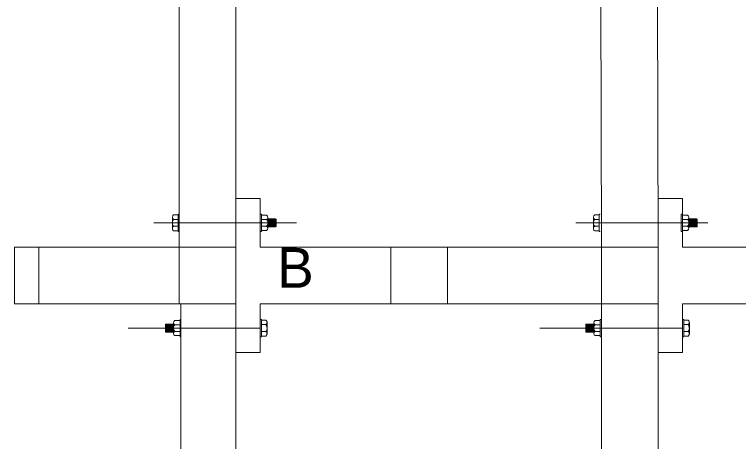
# Model space of a CAD drawing. Units: millimetres at full size, sheet at 1:30; details may follow other scales. Extents: x 300 to 12300, y 300 to 8610.
# Drawn here: x 1434 to 2328, y 1549 to 2077 of the extents above; entities that cross this region are included whole.
import ezdxf
from ezdxf.enums import TextEntityAlignment as Align

# ---------------------------------------------------------------- set-up
doc = ezdxf.new("R2010")
doc.units = ezdxf.units.MM
doc.header["$LTSCALE"] = 30
for name, color, linetype, lineweight in [('ボルト', 7, 'Continuous', 18), ('根太材A', 7, 'Continuous', 18), ('根太材B', 7, 'Continuous', 18)]:
    doc.layers.add(name, color=color, linetype=linetype, lineweight=lineweight)
doc.layers.add('文字', color=7, linetype='Continuous')
doc.styles.add('ＭＳ Ｐゴシック', font='')
doc.styles.get('ＭＳ Ｐゴシック').set_extended_font_data('MS PGothic')

msp = doc.modelspace()

# ---------------------------------------------------------------- linework, layer by layer
at = {"layer": 'ボルト'}
for p, q in [((1628.79, 1826.63), (1628.93, 1827.32)), ((1628.79, 1812.69), (1628.79, 1826.63)), ((1628.8, 1826.35), (1628.79, 1826.63)), ((1628.89, 1825.84), (1628.8, 1826.35)), ((1629.05, 1825.35), (1628.89, 1825.84)), ((1628.93, 1827.32), (1629.18, 1827.98)), ((1629.29, 1824.9), (1629.05, 1825.35)), ((1629.18, 1827.98), (1629.52, 1828.57)), ((1629.6, 1824.51), (1629.29, 1824.9)), ((1629.52, 1828.57), (1629.97, 1829.1)), ((1629.97, 1824.17), (1629.6, 1824.51)), ((1629.97, 1829.1), (1630.39, 1829.47)), ((1635.79, 1829.47), (1630.39, 1829.47)), ((1635.79, 1830.28), (1637.29, 1830.28)), ((1635.79, 1809.16), (1635.79, 1830.16)), ((1637.29, 1809.16), (1637.29, 1830.28)), ((1737.29, 1830.28), (1738.79, 1830.28)), ((1737.29, 1809.04), (1737.29, 1830.28)), ((1738.79, 1809.04), (1738.79, 1830.28)), ((1738.79, 1829.04), (1745.17, 1829.04)), ((1746.79, 1826.32), (1746.79, 1813)), ((1747.42, 1814.66), (1746.79, 1824.66)), ((1756.35, 1824.66), (1746.79, 1824.66)), ((1748.04, 1814.66), (1747.42, 1824.66)), ((1748.67, 1814.66), (1748.04, 1824.66)), ((1749.29, 1814.66), (1748.67, 1824.66)), ((1749.92, 1814.66), (1749.29, 1824.66)), ((1750.54, 1814.66), (1749.92, 1824.66)), ((1751.17, 1814.66), (1750.54, 1824.66)), ((1751.79, 1814.66), (1751.17, 1824.66)), ((1752.42, 1814.66), (1751.79, 1824.66)), ((1753.04, 1814.66), (1752.42, 1824.66)), ((1753.67, 1814.66), (1753.04, 1824.66)), ((1754.29, 1814.66), (1753.67, 1824.66)), ((1754.92, 1814.66), (1754.29, 1824.66)), ((1755.54, 1814.66), (1754.92, 1824.66)), ((1756.17, 1814.66), (1755.54, 1824.66)), ((1756.77, 1815.08), (1756.17, 1824.66)), ((1756.35, 1824.66), (1756.79, 1824.22)), ((2148.79, 1826.63), (2148.93, 1827.32)), ((2148.79, 1812.69), (2148.79, 1826.63)), ((2148.8, 1826.35), (2148.79, 1826.63)), ((2148.89, 1825.84), (2148.8, 1826.35)), ((2149.05, 1825.35), (2148.89, 1825.84)), ((2148.93, 1827.32), (2149.18, 1827.98)), ((2149.29, 1824.9), (2149.05, 1825.35)), ((2149.18, 1827.98), (2149.52, 1828.57)), ((2149.6, 1824.51), (2149.29, 1824.9)), ((2149.52, 1828.57), (2149.97, 1829.1)), ((2149.97, 1824.17), (2149.6, 1824.51)), ((2149.97, 1829.1), (2150.39, 1829.47)), ((2155.79, 1829.47), (2150.39, 1829.47)), ((2155.79, 1830.28), (2157.29, 1830.28)), ((2155.79, 1809.16), (2155.79, 1830.16)), ((2257.29, 1830.28), (2258.79, 1830.28)), ((2257.29, 1809.04), (2257.29, 1830.28)), ((2258.79, 1809.04), (2258.79, 1830.28)), ((2258.79, 1829.04), (2265.17, 1829.04)), ((2266.79, 1826.32), (2266.79, 1813)), ((2267.42, 1814.66), (2266.79, 1824.66)), ((2276.35, 1824.66), (2266.79, 1824.66)), ((2268.04, 1814.66), (2267.42, 1824.66)), ((2268.67, 1814.66), (2268.04, 1824.66)), ((2269.29, 1814.66), (2268.67, 1824.66)), ((2269.92, 1814.66), (2269.29, 1824.66)), ((2270.54, 1814.66), (2269.92, 1824.66)), ((2271.17, 1814.66), (2270.54, 1824.66)), ((2271.79, 1814.66), (2271.17, 1824.66)), ((2272.42, 1814.66), (2271.79, 1824.66)), ((2273.04, 1814.66), (2272.42, 1824.66)), ((2273.67, 1814.66), (2273.04, 1824.66)), ((2274.29, 1814.66), (2273.67, 1824.66)), ((2274.92, 1814.66), (2274.29, 1824.66)), ((2275.54, 1814.66), (2274.92, 1824.66)), ((2276.17, 1814.66), (2275.54, 1824.66)), ((2276.77, 1815.08), (2276.17, 1824.66)), ((1781.93, 1819.66), (1605.79, 1819.66)), ((1628.79, 1819.66), (1628.88, 1820.73)), ((1628.81, 1819.27), (1628.79, 1819.66)), ((1628.96, 1818.21), (1628.81, 1819.27)), ((1628.88, 1820.73), (1629.14, 1821.77)), ((1629.28, 1817.19), (1628.96, 1818.21)), ((1629.14, 1821.77), (1629.57, 1822.74)), ((1629.76, 1816.25), (1629.28, 1817.19)), ((1629.57, 1822.74), (1630.15, 1823.62)), ((1630.39, 1815.41), (1629.76, 1816.25)), ((1630.39, 1823.91), (1629.97, 1824.17)), ((1630.15, 1823.62), (1630.39, 1823.91)), ((1630.16, 1815.28), (1630.39, 1815.41)), ((1635.79, 1823.91), (1630.39, 1823.91)), ((1635.79, 1815.41), (1630.39, 1815.41)), ((1738.79, 1823.72), (1745.17, 1823.72)), ((1738.79, 1815.6), (1745.17, 1815.6)), ((1756.79, 1824.22), (1746.79, 1824.22)), ((1756.79, 1815.1), (1756.79, 1824.22)), ((2290.34, 1819.66), (2127.29, 1819.66)), ((2148.79, 1819.66), (2148.88, 1820.73)), ((2148.81, 1819.27), (2148.79, 1819.66)), ((2148.96, 1818.21), (2148.81, 1819.27)), ((2148.88, 1820.73), (2149.14, 1821.77)), ((2149.28, 1817.19), (2148.96, 1818.21)), ((2149.14, 1821.77), (2149.57, 1822.74)), ((2149.76, 1816.25), (2149.28, 1817.19)), ((2149.57, 1822.74), (2150.15, 1823.62)), ((2150.39, 1815.41), (2149.76, 1816.25)), ((2150.39, 1823.91), (2149.97, 1824.17)), ((2150.15, 1823.62), (2150.39, 1823.91)), ((2150.16, 1815.28), (2150.39, 1815.41)), ((2155.79, 1823.91), (2150.39, 1823.91)), ((2155.79, 1815.41), (2150.39, 1815.41)), ((2258.79, 1823.72), (2265.17, 1823.72)), ((2258.79, 1815.6), (2265.17, 1815.6)), ((2276.79, 1824.22), (2266.79, 1824.22)), ((2276.79, 1815.1), (2276.79, 1824.22)), ((1628.79, 1812.69), (1628.83, 1813.21)), ((1628.9, 1812.12), (1628.79, 1812.69)), ((1628.83, 1813.21), (1628.95, 1813.71)), ((1629.13, 1811.45), (1628.9, 1812.12)), ((1628.95, 1813.71), (1629.15, 1814.18)), ((1629.46, 1810.84), (1629.13, 1811.45)), ((1629.15, 1814.18), (1629.43, 1814.61)), ((1629.43, 1814.61), (1629.77, 1814.98)), ((1629.89, 1810.3), (1629.46, 1810.84)), ((1629.77, 1814.98), (1630.16, 1815.28)), ((1630.39, 1809.85), (1629.89, 1810.3)), ((1635.79, 1809.85), (1630.39, 1809.85)), ((1635.79, 1809.16), (1637.29, 1809.16)), ((1738.79, 1809.04), (1737.29, 1809.04)), ((1738.79, 1810.28), (1745.17, 1810.28)), ((1756.79, 1815.1), (1746.79, 1815.1)), ((1756.35, 1814.66), (1746.79, 1814.66)), ((1756.79, 1815.1), (1756.35, 1814.66)), ((2148.79, 1812.69), (2148.83, 1813.21)), ((2148.9, 1812.12), (2148.79, 1812.69)), ((2148.83, 1813.21), (2148.95, 1813.71)), ((2149.13, 1811.45), (2148.9, 1812.12)), ((2148.95, 1813.71), (2149.15, 1814.18)), ((2149.46, 1810.84), (2149.13, 1811.45)), ((2149.15, 1814.18), (2149.43, 1814.61)), ((2149.43, 1814.61), (2149.77, 1814.98)), ((2149.89, 1810.3), (2149.46, 1810.84)), ((2149.77, 1814.98), (2150.16, 1815.28)), ((2150.39, 1809.85), (2149.89, 1810.3)), ((2155.79, 1809.85), (2150.39, 1809.85)), ((2155.79, 1809.16), (2157.29, 1809.16)), ((2258.79, 1809.04), (2257.29, 1809.04)), ((2258.79, 1810.28), (2265.17, 1810.28)), ((2276.79, 1815.1), (2266.79, 1815.1)), ((2276.35, 1814.66), (2266.79, 1814.66)), ((2276.79, 1815.1), (2276.35, 1814.66)), ((1638.23, 1700.28), (1638.23, 1679.04)), ((1638.23, 1700.28), (1639.73, 1700.28)), ((1738.79, 1700.16), (1737.29, 1700.16)), ((1737.29, 1700.16), (1737.29, 1679.04)), ((1738.79, 1700.16), (1738.79, 1679.16)), ((1738.79, 1699.47), (1744.19, 1699.47)), ((1744.19, 1699.47), (1744.7, 1699.02)), ((2157.29, 1700.28), (2157.29, 1679.04)), ((2157.29, 1700.28), (2158.79, 1700.28)), ((2260.29, 1700.16), (2258.79, 1700.16)), ((2258.79, 1700.16), (2258.79, 1679.04)), ((2260.29, 1700.16), (2260.29, 1679.16)), ((2260.29, 1699.47), (2265.69, 1699.47)), ((2265.69, 1699.47), (2266.2, 1699.02)), ((1620.23, 1694.22), (1620.67, 1694.66)), ((1620.23, 1694.22), (1620.23, 1685.1)), ((1620.23, 1694.22), (1630.23, 1694.22)), ((1620.26, 1694.25), (1620.86, 1684.66)), ((1620.67, 1694.66), (1630.23, 1694.66)), ((1620.86, 1694.66), (1621.48, 1684.66)), ((1621.48, 1694.66), (1622.11, 1684.66)), ((1622.11, 1694.66), (1622.73, 1684.66)), ((1622.73, 1694.66), (1623.36, 1684.66)), ((1623.36, 1694.66), (1623.98, 1684.66)), ((1623.98, 1694.66), (1624.61, 1684.66)), ((1624.61, 1694.66), (1625.23, 1684.66)), ((1625.23, 1694.66), (1625.86, 1684.66)), ((1625.86, 1694.66), (1626.48, 1684.66)), ((1626.48, 1694.66), (1627.11, 1684.66)), ((1627.11, 1694.66), (1627.73, 1684.66)), ((1627.73, 1694.66), (1628.36, 1684.66)), ((1628.36, 1694.66), (1628.98, 1684.66)), ((1628.98, 1694.66), (1629.61, 1684.66)), ((1629.61, 1694.66), (1630.23, 1684.66)), ((1630.23, 1683), (1630.23, 1696.32)), ((1638.23, 1699.04), (1631.86, 1699.04)), ((1638.23, 1693.72), (1631.86, 1693.72)), ((1738.79, 1693.91), (1744.19, 1693.91)), ((1744.43, 1694.04), (1744.19, 1693.91)), ((1744.19, 1693.91), (1744.82, 1693.07)), ((1744.82, 1694.34), (1744.43, 1694.04)), ((1744.7, 1699.02), (1745.13, 1698.48)), ((1745.16, 1694.71), (1744.82, 1694.34)), ((1744.82, 1693.07), (1745.31, 1692.13)), ((1745.13, 1698.48), (1745.46, 1697.87)), ((1745.44, 1695.14), (1745.16, 1694.71)), ((1745.31, 1692.13), (1745.63, 1691.11)), ((1745.64, 1695.61), (1745.44, 1695.14)), ((1745.46, 1697.87), (1745.69, 1697.21)), ((1745.63, 1691.11), (1745.78, 1690.05)), ((1745.76, 1696.12), (1745.64, 1695.61)), ((1745.69, 1697.21), (1745.79, 1696.63)), ((1745.79, 1696.63), (1745.76, 1696.12)), ((1745.79, 1696.63), (1745.79, 1682.69)), ((2139.29, 1694.22), (2139.74, 1694.66)), ((2139.29, 1694.22), (2139.29, 1685.1)), ((2139.29, 1694.22), (2149.29, 1694.22)), ((2139.32, 1694.25), (2139.92, 1684.66)), ((2139.74, 1694.66), (2149.29, 1694.66)), ((2139.92, 1694.66), (2140.54, 1684.66)), ((2140.54, 1694.66), (2141.17, 1684.66)), ((2141.17, 1694.66), (2141.79, 1684.66)), ((2141.79, 1694.66), (2142.42, 1684.66)), ((2142.42, 1694.66), (2143.04, 1684.66)), ((2143.04, 1694.66), (2143.67, 1684.66)), ((2143.67, 1694.66), (2144.29, 1684.66)), ((2144.29, 1694.66), (2144.92, 1684.66)), ((2144.92, 1694.66), (2145.54, 1684.66)), ((2145.54, 1694.66), (2146.17, 1684.66)), ((2146.17, 1694.66), (2146.79, 1684.66)), ((2146.79, 1694.66), (2147.42, 1684.66)), ((2147.42, 1694.66), (2148.04, 1684.66)), ((2148.04, 1694.66), (2148.67, 1684.66)), ((2148.67, 1694.66), (2149.29, 1684.66)), ((2149.29, 1683), (2149.29, 1696.32)), ((2157.29, 1699.04), (2150.92, 1699.04)), ((2157.29, 1693.72), (2150.92, 1693.72)), ((2260.29, 1693.91), (2265.69, 1693.91)), ((2265.93, 1694.04), (2265.69, 1693.91)), ((2265.69, 1693.91), (2266.32, 1693.07)), ((2266.32, 1694.34), (2265.93, 1694.04)), ((2266.2, 1699.02), (2266.63, 1698.48)), ((2266.66, 1694.71), (2266.32, 1694.34)), ((2266.32, 1693.07), (2266.81, 1692.13)), ((2266.63, 1698.48), (2266.96, 1697.87)), ((2266.94, 1695.14), (2266.66, 1694.71)), ((2266.81, 1692.13), (2267.13, 1691.11)), ((2267.14, 1695.61), (2266.94, 1695.14)), ((2266.96, 1697.87), (2267.19, 1697.21)), ((2267.13, 1691.11), (2267.28, 1690.05)), ((2267.26, 1696.12), (2267.14, 1695.61)), ((2267.19, 1697.21), (2267.29, 1696.63)), ((2267.29, 1696.63), (2267.26, 1696.12)), ((2267.29, 1696.63), (2267.29, 1682.69)), ((1574.24, 1689.66), (1737.29, 1689.66)), ((1620.67, 1684.66), (1620.23, 1685.1)), ((1620.23, 1685.1), (1630.23, 1685.1)), ((1620.67, 1684.66), (1630.23, 1684.66)), ((1638.23, 1685.6), (1631.86, 1685.6)), ((1738.79, 1685.41), (1744.19, 1685.41)), ((1744.44, 1685.7), (1744.19, 1685.41)), ((1744.19, 1685.41), (1744.61, 1685.15)), ((1745.02, 1686.58), (1744.44, 1685.7)), ((1744.61, 1685.15), (1744.99, 1684.82)), ((1744.99, 1684.82), (1745.3, 1684.42)), ((1745.44, 1687.55), (1745.02, 1686.58)), ((1745.41, 1681.35), (1745.06, 1680.75)), ((1745.3, 1684.42), (1745.54, 1683.97)), ((1745.66, 1682), (1745.41, 1681.35)), ((1745.71, 1688.59), (1745.44, 1687.55)), ((1745.54, 1683.97), (1745.7, 1683.48)), ((1745.79, 1682.69), (1745.66, 1682)), ((1745.7, 1683.48), (1745.78, 1682.97)), ((1745.79, 1689.66), (1745.71, 1688.59)), ((1745.78, 1690.05), (1745.79, 1689.66)), ((1745.78, 1682.97), (1745.79, 1682.69)), ((2082.66, 1689.66), (2258.79, 1689.66)), ((2139.74, 1684.66), (2139.29, 1685.1)), ((2139.29, 1685.1), (2149.29, 1685.1)), ((2139.74, 1684.66), (2149.29, 1684.66)), ((2157.29, 1685.6), (2150.92, 1685.6)), ((2260.29, 1685.41), (2265.69, 1685.41)), ((2265.94, 1685.7), (2265.69, 1685.41)), ((2265.69, 1685.41), (2266.11, 1685.15)), ((2266.52, 1686.58), (2265.94, 1685.7)), ((2266.11, 1685.15), (2266.49, 1684.82)), ((2266.49, 1684.82), (2266.8, 1684.42)), ((2266.94, 1687.55), (2266.52, 1686.58)), ((2266.91, 1681.35), (2266.56, 1680.75)), ((2266.8, 1684.42), (2267.04, 1683.97)), ((2267.16, 1682), (2266.91, 1681.35)), ((2267.21, 1688.59), (2266.94, 1687.55)), ((2267.04, 1683.97), (2267.2, 1683.48)), ((2267.29, 1682.69), (2267.16, 1682)), ((2267.2, 1683.48), (2267.28, 1682.97)), ((2267.29, 1689.66), (2267.21, 1688.59)), ((2267.28, 1690.05), (2267.29, 1689.66)), ((2267.28, 1682.97), (2267.29, 1682.69)), ((1638.23, 1680.28), (1631.86, 1680.28)), ((1639.73, 1679.04), (1638.23, 1679.04)), ((1738.79, 1679.04), (1737.29, 1679.04)), ((1738.79, 1679.85), (1744.19, 1679.85)), ((1744.62, 1680.22), (1744.19, 1679.85)), ((1745.06, 1680.75), (1744.62, 1680.22)), ((2157.29, 1680.28), (2150.92, 1680.28)), ((2158.79, 1679.04), (2157.29, 1679.04)), ((2260.29, 1679.04), (2258.79, 1679.04)), ((2260.29, 1679.85), (2265.69, 1679.85)), ((2266.12, 1680.22), (2265.69, 1679.85)), ((2266.56, 1680.75), (2266.12, 1680.22))]:
    msp.add_line(p, q, dxfattribs=at)
for centre, radius, start, end in [((1742.96, 1825.87), 3.87, 6.77031, 55.0657), ((1743.96, 1826.29), 2.84, 295.29555, 0.69438), ((2262.96, 1825.87), 3.87, 6.77031, 55.0657), ((2263.96, 1826.29), 2.84, 295.29555, 0.69438), ((1740.9, 1819.66), 5.89, 0, 43.6028), ((1740.9, 1819.66), 5.89, 316.3972, 0), ((1743.96, 1813.03), 2.84, 359.30562, 64.70445), ((2260.9, 1819.66), 5.89, 0, 43.6028), ((2260.9, 1819.66), 5.89, 316.3972, 0), ((2263.96, 1813.03), 2.84, 359.30562, 64.70445), ((1742.96, 1813.45), 3.87, 304.9343, 353.23904), ((2262.96, 1813.45), 3.87, 304.9343, 353.23904), ((1634.07, 1695.87), 3.87, 124.9343, 173.23904), ((1633.07, 1696.29), 2.84, 179.30562, 244.70445), ((1636.12, 1689.66), 5.89, 136.3972, 180), ((2153.13, 1695.87), 3.87, 124.9343, 173.23904), ((2152.13, 1696.29), 2.84, 179.30562, 244.70445), ((2155.18, 1689.66), 5.89, 136.3972, 180), ((1636.12, 1689.66), 5.89, 180, 223.6028), ((1633.07, 1683.03), 2.84, 115.29555, 180.69438), ((1634.07, 1683.45), 3.87, 186.77031, 235.0657), ((2155.18, 1689.66), 5.89, 180, 223.6028), ((2152.13, 1683.03), 2.84, 115.29555, 180.69438), ((2153.13, 1683.45), 3.87, 186.77031, 235.0657)]:
    msp.add_arc(centre, radius, start, end, dxfattribs=at)
at = {"layer": '根太材A'}
for p, q in [((1637.29, 1789.66), (1637.29, 2319.66)), ((1707.29, 1789.66), (1707.29, 2319.66)), ((2158.79, 1789.66), (2157.29, 2319.66)), ((1639.45, 1719.66), (1639.45, 1189.66)), ((1707.29, 1719.66), (1707.14, 1189.58)), ((2158.79, 1719.66), (2158.79, 1189.66)), ((2228.79, 1719.66), (2228.79, 1189.66))]:
    msp.add_line(p, q, dxfattribs=at)
at = {"layer": '根太材B'}
for p, q in [((2228.79, 1789.66), (2227.29, 2319.66)), ((1707.29, 1789.66), (1707.29, 1849.66)), ((1707.29, 1849.66), (1737.29, 1849.66)), ((1737.29, 1849.66), (1737.29, 1789.66)), ((2228.79, 1789.66), (2228.79, 1849.66)), ((2228.79, 1849.66), (2258.79, 1849.66)), ((2258.79, 1849.66), (2258.79, 1789.66)), ((1433.79, 1789.66), (1707.29, 1789.66)), ((1433.79, 1789.66), (1433.79, 1719.66)), ((1463.79, 1789.66), (1463.79, 1719.66)), ((1637.29, 1789.66), (1637.29, 1719.66)), ((1707.29, 1789.66), (1707.29, 1719.66)), ((1737.29, 1789.66), (2228.79, 1789.66)), ((1898.79, 1789.66), (1898.79, 1719.66)), ((1968.79, 1789.66), (1968.79, 1719.66)), ((2158.79, 1789.66), (2158.79, 1719.66)), ((2228.79, 1789.66), (2228.79, 1719.66)), ((2258.79, 1789.66), (2707.29, 1789.66)), ((1433.79, 1719.66), (1707.29, 1719.66)), ((1707.29, 1719.66), (1707.29, 1659.66)), ((1737.29, 1719.66), (2228.79, 1719.66)), ((1737.29, 1659.66), (1737.29, 1719.66)), ((2228.79, 1719.66), (2228.79, 1659.66)), ((2258.79, 1659.66), (2258.79, 1719.66)), ((2708.79, 1719.66), (2258.79, 1719.66)), ((1707.29, 1659.66), (1737.29, 1659.66)), ((2228.79, 1659.66), (2258.79, 1659.66))]:
    msp.add_line(p, q, dxfattribs=at)

# ---------------------------------------------------------------- texts
at = {"layer": '文字', "style": 'ＭＳ Ｐゴシック', "width": 1.05}
msp.add_text('B', height=49.49, dxfattribs=at).set_placement((1758.15, 1724.54), align=Align.BOTTOM_LEFT)

doc.saveas('drawing.dxf')
